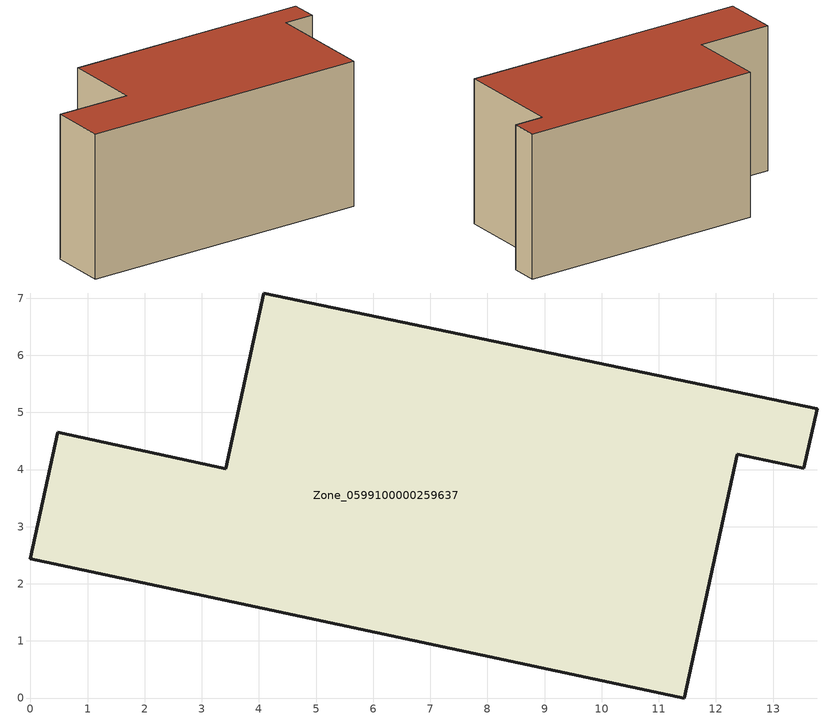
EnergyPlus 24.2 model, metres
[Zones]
Zone_0599100000259637
 floor ground (C_G): 11.45,0 0,2.44 0.48,4.65 3.42,4.01 4.08,7.09 13.77,5.06 13.54,4.02 12.37,4.27 z0
 wall outside (C_F): 3.42,4.01 0.48,4.65 0,2.44 11.45,0 12.37,4.27 13.54,4.02 13.77,5.06 4.08,7.09 3.42,4.01 z0:5.84
 roof outside (C_R): 13.77,5.06 4.08,7.09 3.42,4.01 0.48,4.65 0,2.44 11.45,0 12.37,4.27 13.54,4.02 z5.84
[BUILDING]
Pand.0599100000259637: North Axis=0; Terrain=City; Loads Convergence Tolerance Value=0.04; Temperature Convergence Tolerance Value=0.4; Solar Distribution=FullExterior; Maximum Number of Warmup Days=25; Minimum Number of Warmup Days=1
[Site:Location]
Rotterdam.The.Hague.AP_ZH_NLD Design_Conditions: Latitude=51.96; Longitude=4.45; Time Zone=1; Elevation=-4.5
[SITE:GROUNDTEMPERATURE:BUILDINGSURFACE]
18, 18, 18, 18, 18, 18, 18, 18, 18, 18, 18, 18
[MATERIAL] Thermal Absorptance=0.9; Solar Absorptance=0.7; Visible Absorptance=0.7
Name | Roughness | Thickness | Conductivity | Density | Specific Heat
G.TI.1975-1991 | MediumSmooth | 0.15 | 0.288461 | 540 | 1210
F.TI.1975-1991 | Rough | 0.3 | 0.230769 | 1920 | 840
R.TI.1975-1991 | MediumRough | 0.2 | 0.153846 | 1500 | 1000
[CONSTRUCTION]
C_G: G.TI.1975-1991
C_F: F.TI.1975-1991
C_R: R.TI.1975-1991
[ZONE]
Zone_0599100000259637: Type=1; Multiplier=1; Ceiling Height=Autocalculate; Volume=Autocalculate; Floor Area=autocalculate; Part of Total Floor Area=Yes
[ZONEINFILTRATION:DESIGNFLOWRATE]
Infil_Zone_0599100000259637: Zone or ZoneList or Space or SpaceList=Zone_0599100000259637; Schedule=AlwaysOn; Design Flow Rate Calculation Method=Flow/Area; Flow Rate per Floor Area=0.003; Constant Term Coefficient=1; Temperature Term Coefficient=0; Velocity Term Coefficient=0; Velocity Squared Term Coefficient=0
[HVACTEMPLATE:ZONE:IDEALLOADSAIRSYSTEM]
Zone_0599100000259637: Maximum Heating Supply Air Temperature=50; Minimum Cooling Supply Air Temperature=13; Maximum Heating Supply Air Humidity Ratio=0.0156; Minimum Cooling Supply Air Humidity Ratio=0.0077; Heating Limit=NoLimit; Cooling Limit=NoLimit; Dehumidification Control Type=ConstantSensibleHeatRatio; Cooling Sensible Heat Ratio=0.7; Dehumidification Setpoint=60; Humidification Control Type=None; Humidification Setpoint=30; Outdoor Air Method=None; Outdoor Air Flow Rate per Person=0.00944; Outdoor Air Flow Rate per Zone Floor Area=0; Outdoor Air Flow Rate per Zone=0; Demand Controlled Ventilation Type=None; Outdoor Air Economizer Type=NoEconomizer; Heat Recovery Type=None; Sensible Heat Recovery Effectiveness=0.7; Latent Heat Recovery Effectiveness=0.65
[ZONECONTROL:THERMOSTAT]
ThermostatControl_Zone_0599100000259637: Zone or ZoneList=Zone_0599100000259637; Control Type Schedule=DualSetpointControlType; Control 1=Thermostat_Zone_0599100000259637; Temperature Difference Between Cutout And Setpoint=0
[THERMOSTATSETPOINT:DUALSETPOINT]
Thermostat_Zone_0599100000259637: Heating Setpoint Temperature Schedule=HeatingSetpoint_Zone_0599100000259637; Cooling Setpoint Temperature Schedule=CoolingSetpoint_Zone_0599100000259637
[SCHEDULE:COMPACT]
HeatingSetpoint_Zone_0599100000259637: Through: 12/31, For: AllDays, Until: 24:00, 21
CoolingSetpoint_Zone_0599100000259637: Through: 12/31, For: AllDays, Until: 24:00, 24
DualSetpointControlType: Through: 12/31, For: AllDays, Until: 24:00, 4
AlwaysOn: Through: 12/31, For: AllDays, Until: 24:00, 1
